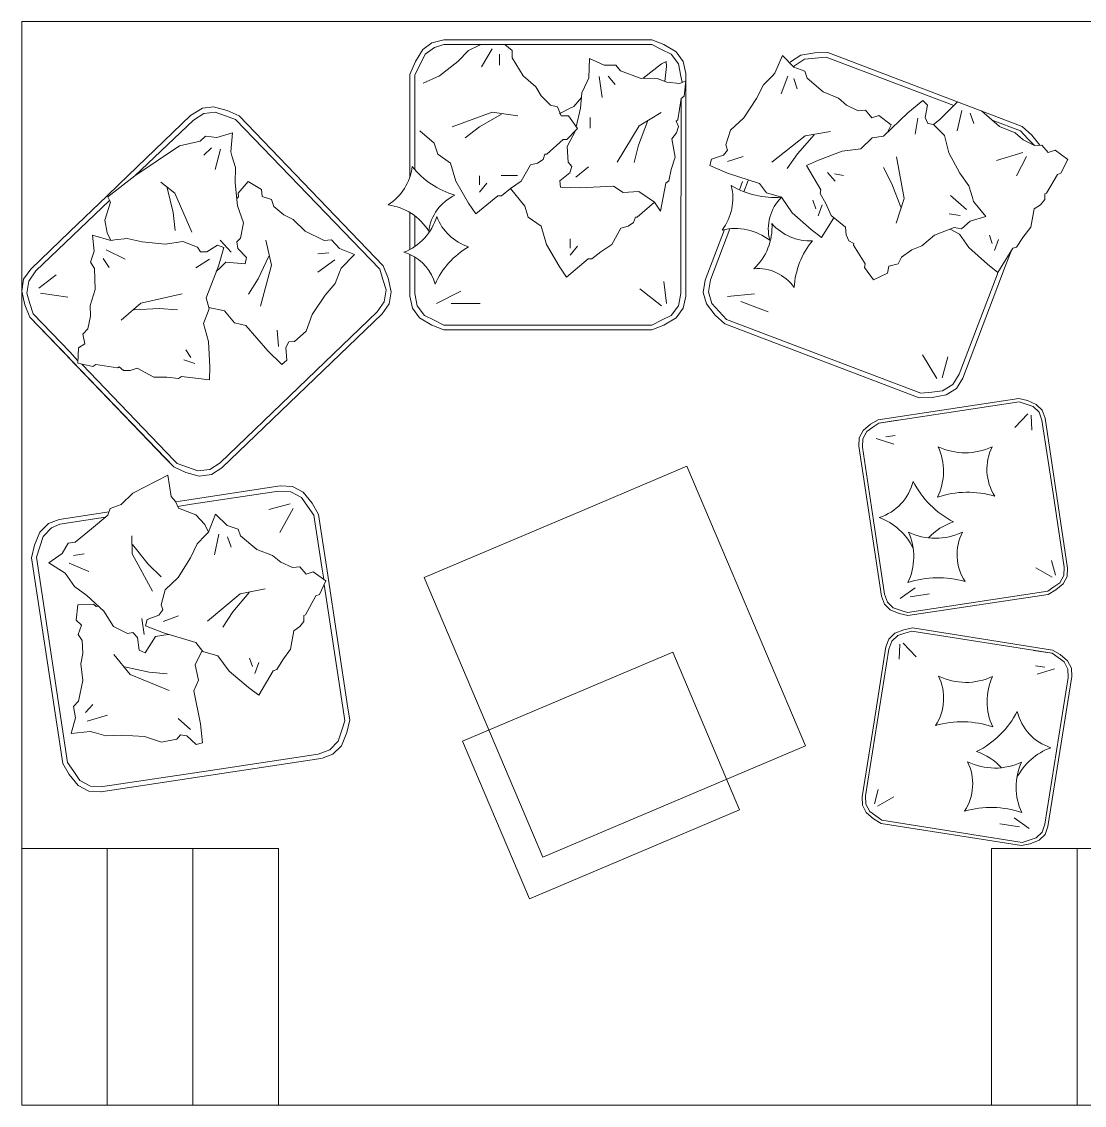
# Model space of a CAD drawing. Header units: millimetres. Extents: x 23218 to 31754, y 14902 to 21214.
# Drawn here: x 24360.3 to 24732.8, y 15027.3 to 15407.3 of the extents above; entities that cross this region are included whole.
import ezdxf

# ---------------------------------------------------------------- set-up
doc = ezdxf.new("R2010")
doc.units = ezdxf.units.MM
for name, color, linetype, lineweight in [('A-FURN', 9, 'Continuous', 13), ('vetro', 140, 'Continuous', 15), ('Wall', 7, 'Continuous', 20)]:
    doc.layers.add(name, color=color, linetype=linetype, lineweight=lineweight)

msp = doc.modelspace()

# ---------------------------------------------------------------- linework, layer by layer
at = {"layer": 'A-FURN'}
for p, q in [((24500.95, 15397.56), (24504.02, 15399.86)), ((24501.79, 15395.86), (24504.98, 15398.25)), ((24504.02, 15399.86), (24508.27, 15400.94)), ((24504.98, 15398.25), (24508.27, 15399.25)), ((24508.27, 15400.94), (24581.2, 15400.94)), ((24508.27, 15399.25), (24581.2, 15399.25)), ((24516.98, 15397.15), (24520.8, 15399.06)), ((24520.8, 15399.06), (24521.18, 15399.25)), ((24525.26, 15397.79), (24521.44, 15391.42)), ((24529.64, 15399.25), (24532.26, 15397.15)), ((24581.2, 15400.94), (24585.44, 15399.25)), ((24581.2, 15399.25), (24584.59, 15397.55)), ((24585.44, 15399.25), (24589.68, 15396.7)), ((24498.4, 15393.32), (24500.95, 15397.56)), ((24500.1, 15392.47), (24501.79, 15395.86)), ((24513.17, 15393.33), (24516.98, 15397.15)), ((24527.81, 15395.88), (24527.81, 15392.06)), ((24532.26, 15397.15), (24532.26, 15394.6)), ((24532.26, 15394.6), (24536.08, 15388.24)), ((24559.06, 15387.57), (24559.31, 15394.33)), ((24559.31, 15394.33), (24564.5, 15391.98)), ((24584.59, 15397.55), (24587.98, 15395.85)), ((24587.98, 15395.85), (24590.53, 15392.46)), ((24589.68, 15396.7), (24592.22, 15393.31)), ((24624.33, 15389.18), (24626.97, 15395.41)), ((24626.97, 15395.41), (24630.98, 15391.37)), ((24629.86, 15393.22), (24633.45, 15395.49)), ((24631.15, 15391.83), (24634.73, 15394.09)), ((24633.45, 15395.49), (24638.31, 15396.36)), ((24634.73, 15394.09), (24638.5, 15394.47)), ((24638.31, 15396.36), (24642.88, 15396.44)), ((24638.5, 15394.47), (24642.28, 15394.86)), ((24642.28, 15394.86), (24687.05, 15377.86)), ((24642.88, 15396.44), (24711.06, 15370.56)), ((24496.4, 15388.73), (24498.4, 15393.32)), ((24498.1, 15388.64), (24500.1, 15392.47)), ((24506.8, 15388.24), (24513.17, 15393.33)), ((24564.5, 15391.98), (24568.57, 15392.01)), ((24568.57, 15392.01), (24570.18, 15390.03)), ((24570.18, 15390.03), (24577.15, 15387.49)), ((24584.59, 15392.46), (24578.16, 15387.46)), ((24584.59, 15392.46), (24586.24, 15393.37)), ((24586.29, 15391.61), (24585.7, 15386.35)), ((24586.24, 15393.37), (24586.29, 15391.61)), ((24590.53, 15392.46), (24591.37, 15388.22)), ((24592.22, 15393.31), (24593.07, 15389.07)), ((24629.86, 15393.22), (24629.59, 15392.78)), ((24630.91, 15391.44), (24631.15, 15391.83)), ((24630.98, 15391.37), (24634.8, 15389.95)), ((24496.4, 15352.88), (24496.4, 15388.73)), ((24498.1, 15362.82), (24498.1, 15388.64)), ((24501.07, 15385.69), (24506.8, 15388.24)), ((24536.08, 15388.24), (24540.54, 15384.42)), ((24556.71, 15382.39), (24558.47, 15386.27)), ((24558.47, 15386.27), (24559.06, 15387.57)), ((24562.73, 15388.09), (24563.78, 15380.74)), ((24565.91, 15388.21), (24568.32, 15385.25)), ((24577.15, 15387.49), (24583.02, 15387.33)), ((24583.02, 15387.33), (24586.5, 15386.06)), ((24590.98, 15385.59), (24593.07, 15386.57)), ((24591.37, 15388.22), (24591.82, 15385.99)), ((24593.07, 15386.57), (24592.51, 15381.2)), ((24593.07, 15311.06), (24593.07, 15389.07)), ((24620.29, 15385.17), (24623.32, 15388.18)), ((24623.32, 15388.18), (24624.33, 15389.18)), ((24626.52, 15382.03), (24628.85, 15388.16)), ((24630.97, 15387.35), (24632.16, 15383.72)), ((24634.8, 15389.95), (24635.6, 15387.53)), ((24635.6, 15387.53), (24641.22, 15382.68)), ((24540.54, 15384.42), (24542.45, 15381.24)), ((24586.5, 15386.06), (24590.98, 15385.59)), ((24617.86, 15380.34), (24620.29, 15385.17)), ((24641.22, 15382.68), (24646.65, 15380.45)), ((24542.45, 15381.24), (24545.63, 15378.05)), ((24553.81, 15377.55), (24556.53, 15380.66)), ((24556.15, 15377.01), (24556.71, 15382.39)), ((24591.52, 15380.39), (24590.28, 15372.83)), ((24591.37, 15311.91), (24591.52, 15380.39)), ((24592.51, 15381.2), (24591.52, 15380.39)), ((24613.41, 15373.52), (24617.86, 15380.34)), ((24646.65, 15380.45), (24649.46, 15378.03)), ((24685.18, 15376), (24688.37, 15379.17)), ((24423.74, 15376.92), (24419.49, 15374.34)), ((24424.17, 15375.09), (24420.53, 15372.77)), ((24427.56, 15377.39), (24423.74, 15376.92)), ((24428.12, 15375.58), (24424.17, 15375.09)), ((24432.33, 15376.09), (24427.56, 15377.39)), ((24431.69, 15374.31), (24428.12, 15375.58)), ((24436.49, 15374.21), (24432.33, 15376.09)), ((24545.63, 15378.05), (24548.17, 15377.42)), ((24548.17, 15377.42), (24549.45, 15374.23)), ((24548.72, 15375.01), (24552.54, 15376.92)), ((24552.54, 15376.92), (24553.81, 15377.55)), ((24554.71, 15370.43), (24556.15, 15377.01)), ((24649.46, 15378.03), (24653.48, 15376)), ((24653.48, 15376), (24656.09, 15376.2)), ((24656.09, 15376.2), (24658.3, 15373.57)), ((24682.15, 15372.99), (24685.18, 15376)), ((24689.81, 15376.19), (24688.18, 15368.95)), ((24692.83, 15375.17), (24694.02, 15371.54)), ((24696.7, 15376.01), (24703.08, 15370.51)), ((24394.51, 15350.34), (24419.49, 15374.34)), ((24420.53, 15372.77), (24400, 15353.18)), ((24435.27, 15373.04), (24431.69, 15374.31)), ((24485.79, 15320.45), (24435.27, 15373.04)), ((24487.02, 15321.63), (24436.49, 15374.21)), ((24549.45, 15374.23), (24551.99, 15374.23)), ((24551.99, 15374.23), (24555.18, 15369.78)), ((24559.54, 15373.73), (24559.54, 15369.91)), ((24590.28, 15372.83), (24589.78, 15372.43)), ((24589.78, 15372.43), (24590.49, 15370.55)), ((24608.77, 15369.3), (24613.41, 15373.52)), ((24658.3, 15373.57), (24660.72, 15374.37)), ((24660.72, 15374.37), (24665.13, 15371.13)), ((24665.13, 15371.13), (24663.81, 15368.52)), ((24674.45, 15373.46), (24673.48, 15367.81)), ((24682.15, 15372.99), (24679.88, 15371.23)), ((24700.46, 15372.77), (24710.45, 15368.97)), ((24434.18, 15368.35), (24428.74, 15366.65)), ((24433.59, 15361.61), (24434.18, 15368.35)), ((24504.89, 15364.69), (24499.85, 15368.99)), ((24555.18, 15369.78), (24551.36, 15365.96)), ((24551.56, 15363.46), (24554.41, 15369.05)), ((24589.81, 15368.35), (24588.23, 15366.26)), ((24590.49, 15370.55), (24589.81, 15368.35)), ((24607.14, 15364.08), (24608.77, 15369.3)), ((24703.08, 15370.51), (24708.51, 15368.28)), ((24708.51, 15368.28), (24711.32, 15365.85)), ((24710.45, 15368.97), (24713.02, 15366.19)), ((24711.06, 15370.56), (24714.42, 15367.47)), ((24714.42, 15367.47), (24717.18, 15363.96)), ((24415.63, 15363.77), (24400, 15353.18)), ((24422.87, 15365.42), (24415.63, 15363.77)), ((24424.7, 15367.19), (24422.87, 15365.42)), ((24428.74, 15366.65), (24424.7, 15367.19)), ((24506.16, 15360.87), (24504.89, 15364.69)), ((24550.08, 15365.96), (24544.35, 15360.87)), ((24551.36, 15365.96), (24550.08, 15365.96)), ((24551.9, 15358), (24551.56, 15363.46)), ((24588.23, 15366.26), (24589.37, 15359.8)), ((24607.74, 15362.26), (24607.14, 15364.08)), ((24711.32, 15365.85), (24715.34, 15363.83)), ((24713.02, 15366.19), (24715.34, 15363.83)), ((24715.34, 15363.83), (24717.95, 15364.02)), ((24717.95, 15364.02), (24720.16, 15361.4)), ((24426.87, 15363.09), (24424.12, 15360.44)), ((24430.01, 15362.58), (24428.07, 15355.41)), ((24434.02, 15360.25), (24433.59, 15361.61)), ((24435.29, 15356.17), (24434.02, 15360.25)), ((24498.1, 15362.82), (24498.1, 15355.42)), ((24510.62, 15357.69), (24506.16, 15360.87)), ((24543.72, 15360.87), (24543.08, 15358.96)), ((24544.35, 15360.87), (24543.72, 15360.87)), ((24589.37, 15359.8), (24588.01, 15355.42)), ((24602.09, 15359.06), (24606.32, 15360.45)), ((24606.32, 15360.45), (24607.74, 15362.26)), ((24607.73, 15358.24), (24613.17, 15360.03)), ((24711.22, 15361.43), (24701.98, 15358.59)), ((24712.5, 15360.03), (24709, 15353.2)), ((24720.16, 15361.4), (24722.58, 15362.19)), ((24722.58, 15362.19), (24726.99, 15358.96)), ((24435.18, 15350.77), (24435.29, 15356.17)), ((24512.53, 15351.32), (24510.62, 15357.69)), ((24538.63, 15357.05), (24535.44, 15351.32)), ((24541.17, 15357.69), (24538.63, 15357.05)), ((24543.08, 15358.96), (24541.17, 15357.69)), ((24553.1, 15356.52), (24551.9, 15358)), ((24552.42, 15354.32), (24553.1, 15356.52)), ((24554.52, 15352.75), (24558.97, 15356.36)), ((24601.48, 15356.85), (24602.09, 15359.06)), ((24607.71, 15354.21), (24601.48, 15356.85)), ((24726.99, 15358.96), (24724.56, 15354.13)), ((24400, 15353.18), (24390.52, 15345.92)), ((24520.8, 15350.05), (24520.8, 15353.23)), ((24528.35, 15353.36), (24534.08, 15353.36)), ((24548.96, 15351.52), (24552.42, 15354.32)), ((24588.01, 15355.42), (24587.14, 15351.44)), ((24618.97, 15350.55), (24607.71, 15354.21)), ((24642.75, 15354.36), (24645.46, 15351.31)), ((24645.26, 15353.93), (24648.4, 15353.39)), ((24723.35, 15353.74), (24719.51, 15347.11)), ((24724.56, 15354.13), (24723.35, 15353.74)), ((24390.14, 15346.14), (24394.51, 15350.34)), ((24435.92, 15342.65), (24435.18, 15350.77)), ((24439.68, 15351.27), (24436.19, 15347.15)), ((24444.38, 15348.48), (24439.68, 15351.27)), ((24444.6, 15345.94), (24444.38, 15348.48)), ((24516.98, 15343.68), (24512.53, 15351.32)), ((24520.8, 15347.5), (24523.35, 15350.68)), ((24531.62, 15348.77), (24528.44, 15346.23)), ((24535.44, 15351.32), (24531.62, 15348.77)), ((24536.62, 15342.54), (24531.62, 15348.77)), ((24549.17, 15349.23), (24548.96, 15351.52)), ((24555.93, 15348.98), (24549.17, 15349.23)), ((24567.76, 15349.55), (24555.93, 15348.98)), ((24571.15, 15347.39), (24567.76, 15349.55)), ((24586.15, 15350.64), (24584.23, 15340.88)), ((24586.15, 15350.64), (24587.14, 15351.44)), ((24611.91, 15348.31), (24613.02, 15351.23)), ((24614.98, 15351.63), (24613.47, 15347.65)), ((24621.38, 15347.32), (24618.97, 15350.55)), ((24365.24, 15319.86), (24391.04, 15344.58)), ((24377.15, 15333.66), (24390.14, 15346.14)), ((24390.52, 15345.92), (24391.38, 15343.99)), ((24436.3, 15345.88), (24435.68, 15345.28)), ((24436.19, 15347.15), (24436.3, 15345.88)), ((24447.87, 15344.94), (24444.6, 15345.94)), ((24448.72, 15342.45), (24447.87, 15344.94)), ((24527.17, 15346.23), (24519.53, 15339.86)), ((24528.44, 15346.23), (24527.17, 15346.23)), ((24576.62, 15347.72), (24571.15, 15347.39)), ((24582.11, 15343.98), (24576.62, 15347.72)), ((24626.61, 15345.7), (24621.38, 15347.32)), ((24630.41, 15340.25), (24626.61, 15345.7)), ((24638.67, 15341.63), (24637.67, 15344.65)), ((24691.55, 15341.45), (24685.93, 15346.3)), ((24718.9, 15344.89), (24717.48, 15343.09)), ((24719.51, 15347.11), (24718.9, 15346.91)), ((24718.9, 15346.91), (24718.9, 15344.89)), ((24391.38, 15343.99), (24389.45, 15337.73)), ((24438.05, 15336.76), (24435.92, 15342.65)), ((24452.16, 15339.55), (24448.72, 15342.45)), ((24519.53, 15339.86), (24516.98, 15343.68)), ((24537.9, 15338.72), (24536.62, 15342.54)), ((24582.11, 15343.98), (24576.09, 15338.72)), ((24582.11, 15343.98), (24584.23, 15340.88)), ((24639.47, 15339.21), (24640.89, 15343.03)), ((24715.26, 15341.69), (24714.04, 15335.25)), ((24717.48, 15343.09), (24715.26, 15341.69)), ((24389.45, 15337.73), (24390.26, 15333.21)), ((24455.49, 15337.91), (24452.16, 15339.55)), ((24459.67, 15333.8), (24455.49, 15337.91)), ((24496.4, 15327.42), (24496.4, 15340.34)), ((24498.1, 15339.19), (24498.1, 15328.46)), ((24542.35, 15335.54), (24537.9, 15338.72)), ((24574.81, 15336.82), (24572.9, 15335.54)), ((24575.45, 15338.72), (24574.81, 15336.82)), ((24576.09, 15338.72), (24575.45, 15338.72)), ((24637.04, 15334.39), (24630.41, 15340.25)), ((24644.99, 15338.52), (24640.65, 15331.56)), ((24689.24, 15339.27), (24685.48, 15339.91)), ((24363.45, 15320.5), (24377.15, 15333.66)), ((24363.45, 15320.5), (24377.15, 15333.66)), ((24390.26, 15333.21), (24391.6, 15330.58)), ((24437.04, 15331.38), (24438.05, 15336.76)), ((24466.34, 15330.52), (24459.67, 15333.8)), ((24544.26, 15329.18), (24542.35, 15335.54)), ((24570.36, 15334.91), (24567.18, 15329.18)), ((24572.9, 15335.54), (24570.36, 15334.91)), ((24599.88, 15316.62), (24606.62, 15334.38)), ((24599.88, 15316.62), (24606.62, 15334.38)), ((24608.54, 15334.66), (24601.77, 15316.81)), ((24640.65, 15331.56), (24637.04, 15334.39)), ((24689.01, 15332.74), (24685.79, 15334.53)), ((24714.04, 15335.25), (24711.21, 15331.63)), ((24433.79, 15326.49), (24429.82, 15330.62)), ((24435.67, 15330.05), (24437.04, 15331.38)), ((24436.07, 15327.79), (24435.67, 15330.05)), ((24468.87, 15330.74), (24466.34, 15330.52)), ((24471.68, 15327.78), (24468.87, 15330.74)), ((24552.54, 15327.9), (24552.54, 15331.09)), ((24692.27, 15328.07), (24689.01, 15332.74)), ((24700.53, 15329.45), (24699.53, 15332.48)), ((24701.33, 15327.04), (24702.75, 15330.86)), ((24711.21, 15331.63), (24708.98, 15328.22)), ((24389.96, 15327.25), (24396.62, 15323.97)), ((24439.16, 15324.58), (24436.07, 15327.79)), ((24467.98, 15326.19), (24464.17, 15325.87)), ((24476.96, 15325.67), (24471.68, 15327.78)), ((24472.27, 15320.8), (24476.96, 15325.67)), ((24496.4, 15311.06), (24496.4, 15325.65)), ((24496.4, 15312.75), (24496.4, 15325.65)), ((24548.72, 15321.54), (24544.26, 15329.18)), ((24552.54, 15325.36), (24555.08, 15328.54)), ((24563.36, 15326.63), (24560.17, 15324.09)), ((24567.18, 15329.18), (24563.36, 15326.63)), ((24698.9, 15322.21), (24692.27, 15328.07)), ((24707.77, 15327.82), (24702.51, 15319.38)), ((24705.1, 15321.42), (24707.15, 15326.82)), ((24708.98, 15328.22), (24707.77, 15327.82)), ((24388.85, 15324.27), (24390.92, 15321.06)), ((24426.1, 15324.05), (24421.29, 15320.95)), ((24431.92, 15322.92), (24429.83, 15320.92)), ((24431.92, 15322.92), (24438.66, 15322.34)), ((24438.66, 15322.34), (24439.16, 15324.58)), ((24470.09, 15323.81), (24464.07, 15319.47)), ((24488.73, 15317.39), (24487.02, 15321.63)), ((24498.1, 15324.76), (24498.1, 15311.91)), ((24558.9, 15324.09), (24551.26, 15317.72)), ((24560.17, 15324.09), (24558.9, 15324.09)), ((24702.51, 15319.38), (24698.9, 15322.21)), ((24360.98, 15316.95), (24363.45, 15320.5)), ((24362.77, 15316.31), (24365.24, 15319.86)), ((24366.32, 15313.84), (24372.41, 15318.52)), ((24429.83, 15320.92), (24428.53, 15319.67)), ((24470.16, 15315.52), (24471.74, 15319.48)), ((24471.74, 15319.48), (24472.27, 15320.8)), ((24486.92, 15316.83), (24485.79, 15320.45)), ((24551.26, 15317.72), (24548.72, 15321.54)), ((24688.97, 15283.71), (24702.2, 15318.57)), ((24705.1, 15321.42), (24690.25, 15282.32)), ((24702.2, 15318.57), (24702.51, 15319.38)), ((24360.3, 15312.76), (24360.98, 15316.95)), ((24362.09, 15312.13), (24362.77, 15316.31)), ((24466.67, 15311.39), (24470.16, 15315.52)), ((24488.05, 15313.21), (24486.92, 15316.83)), ((24489.83, 15312.57), (24488.73, 15317.39)), ((24586.29, 15308.51), (24585.44, 15316.15)), ((24599.17, 15312.36), (24599.88, 15316.62)), ((24601.77, 15316.81), (24601.05, 15312.55)), ((24361.4, 15307.94), (24360.3, 15312.76)), ((24363.21, 15308.51), (24362.09, 15312.13)), ((24366.88, 15312.03), (24376.45, 15310.64)), ((24462.13, 15304.62), (24466.67, 15311.39)), ((24487.36, 15309.02), (24488.05, 15313.21)), ((24489.15, 15308.39), (24489.83, 15312.57)), ((24497.25, 15306.82), (24496.4, 15311.06)), ((24498.1, 15311.91), (24498.95, 15307.67)), ((24505.73, 15308.51), (24514.21, 15312.75)), ((24584.59, 15307.67), (24576.96, 15313.6)), ((24590.53, 15307.67), (24591.37, 15311.91)), ((24592.22, 15306.82), (24593.07, 15311.06)), ((24599.17, 15312.36), (24600.34, 15308.29)), ((24601.05, 15312.55), (24602.23, 15308.48)), ((24607.7, 15310.94), (24617.13, 15311.89)), ((24363.12, 15303.71), (24361.4, 15307.94)), ((24364.34, 15304.89), (24363.21, 15308.51)), ((24425.9, 15307.01), (24431.37, 15305.86)), ((24484.89, 15305.48), (24487.36, 15309.02)), ((24489.15, 15308.39), (24486.68, 15304.84)), ((24497.25, 15306.82), (24499.79, 15303.43)), ((24498.95, 15307.67), (24501.49, 15304.27)), ((24510.82, 15308.51), (24520.99, 15308.51)), ((24587.98, 15304.27), (24590.53, 15307.67)), ((24589.68, 15303.43), (24592.22, 15306.82)), ((24600.34, 15308.29), (24603.4, 15304.4)), ((24602.23, 15308.48), (24604.8, 15305.69)), ((24612.45, 15309.13), (24621.97, 15305.52)), ((24413.64, 15251.13), (24363.12, 15303.71)), ((24377.01, 15289.25), (24363.12, 15303.71)), ((24377.14, 15291.56), (24364.34, 15304.89)), ((24486.68, 15304.84), (24430.43, 15250.79)), ((24431.37, 15305.86), (24434.91, 15301.69)), ((24457.38, 15279.04), (24484.89, 15305.48)), ((24460.08, 15298.7), (24462.13, 15304.62)), ((24499.79, 15303.43), (24504.03, 15300.88)), ((24501.49, 15304.27), (24504.88, 15302.58)), ((24584.59, 15302.58), (24587.98, 15304.27)), ((24585.44, 15300.88), (24589.68, 15303.43)), ((24603.4, 15304.4), (24606.76, 15301.31)), ((24604.8, 15305.69), (24607.37, 15302.9)), ((24607.37, 15302.9), (24675.54, 15277.02)), ((24434.91, 15301.69), (24438.82, 15300.74)), ((24438.82, 15300.74), (24446.6, 15291.81)), ((24450.3, 15293.4), (24449.82, 15299.11)), ((24504.03, 15300.88), (24508.27, 15299.19)), ((24504.88, 15302.58), (24508.27, 15300.88)), ((24508.27, 15300.88), (24581.2, 15300.88)), ((24508.27, 15299.19), (24581.2, 15299.19)), ((24581.2, 15300.88), (24584.59, 15302.58)), ((24581.2, 15299.19), (24585.44, 15300.88)), ((24606.76, 15301.31), (24674.94, 15275.43)), ((24454, 15294.99), (24455.9, 15295.15)), ((24455.9, 15295.15), (24460.08, 15298.7)), ((24377.14, 15291.56), (24380.04, 15288.41)), ((24419.57, 15289.55), (24417.85, 15292.22)), ((24446.6, 15291.81), (24451.47, 15287.11)), ((24452.89, 15292.98), (24454, 15294.99)), ((24453.27, 15288.54), (24452.89, 15292.98)), ((24376.72, 15289.56), (24410.41, 15254.49)), ((24420.95, 15287.41), (24417.09, 15288.7)), ((24451.47, 15287.11), (24453.27, 15288.54)), ((24681.12, 15282.15), (24676.09, 15290.41)), ((24683.01, 15282.34), (24684.92, 15289.78)), ((24413.77, 15253.44), (24381.4, 15287.2)), ((24686.67, 15280.05), (24688.97, 15283.71)), ((24683.09, 15277.78), (24686.67, 15280.05)), ((24687.96, 15278.65), (24690.25, 15282.32)), ((24457.38, 15279.04), (24429.86, 15252.6)), ((24675.54, 15277.02), (24679.32, 15277.4)), ((24679.32, 15277.4), (24683.09, 15277.78)), ((24679.51, 15275.51), (24684.37, 15276.38)), ((24684.37, 15276.38), (24687.96, 15278.65)), ((24660.58, 15267.68), (24709.8, 15275.1)), ((24660.58, 15267.68), (24709.8, 15275.1)), ((24660.76, 15266.54), (24709.97, 15273.95)), ((24660.76, 15266.54), (24709.97, 15273.95)), ((24674.94, 15275.43), (24679.51, 15275.51)), ((24709.8, 15275.1), (24712.84, 15274.39)), ((24709.8, 15275.1), (24712.84, 15274.39)), ((24709.97, 15273.95), (24712.44, 15273.16)), ((24709.97, 15273.95), (24712.44, 15273.16)), ((24712.44, 15273.16), (24714.9, 15272.36)), ((24712.44, 15273.16), (24714.9, 15272.36)), ((24712.84, 15274.39), (24715.96, 15273.1)), ((24712.84, 15274.39), (24715.96, 15273.1)), ((24714.9, 15272.36), (24716.96, 15270.33)), ((24714.9, 15272.36), (24716.96, 15270.33)), ((24715.96, 15273.1), (24718.02, 15271.07)), ((24715.96, 15273.1), (24718.02, 15271.07)), ((24712.95, 15269.72), (24708.41, 15264.94)), ((24712.95, 15269.72), (24708.41, 15264.94)), ((24714.18, 15269.32), (24714.39, 15264.08)), ((24714.18, 15269.32), (24714.39, 15264.08)), ((24716.96, 15270.33), (24717.96, 15267.55)), ((24716.96, 15270.33), (24717.96, 15267.55)), ((24718.02, 15271.07), (24719.02, 15268.29)), ((24655.29, 15263.96), (24657.9, 15266.11)), ((24655.29, 15263.96), (24657.9, 15266.11)), ((24656.52, 15263.56), (24658.64, 15265.05)), ((24656.52, 15263.56), (24658.64, 15265.05)), ((24657.9, 15266.11), (24660.58, 15267.68)), ((24657.9, 15266.11), (24660.58, 15267.68)), ((24658.64, 15265.05), (24660.76, 15266.54)), ((24658.64, 15265.05), (24660.76, 15266.54)), ((24660.76, 15266.54), (24667.27, 15267.52)), ((24660.76, 15266.54), (24667.27, 15267.52)), ((24717.96, 15267.55), (24721.84, 15241.8)), ((24717.96, 15267.55), (24721.84, 15241.8)), ((24719.02, 15268.29), (24726.96, 15215.64)), ((24653.92, 15261.41), (24653.78, 15258.46)), ((24653.92, 15261.41), (24653.78, 15258.46)), ((24653.92, 15261.41), (24655.29, 15263.96)), ((24653.92, 15261.41), (24655.29, 15263.96)), ((24655.01, 15258.06), (24655.15, 15261.01)), ((24655.01, 15258.06), (24655.15, 15261.01)), ((24655.15, 15261.01), (24656.52, 15263.56)), ((24655.15, 15261.01), (24656.52, 15263.56)), ((24659.82, 15261.13), (24665.97, 15259.13)), ((24659.82, 15261.13), (24665.97, 15259.13)), ((24663.25, 15261.65), (24666.5, 15262.14)), ((24663.25, 15261.65), (24666.5, 15262.14)), ((24653.78, 15258.46), (24657.75, 15232.14)), ((24658.89, 15232.31), (24655.01, 15258.06)), ((24658.89, 15232.31), (24655.01, 15258.06)), ((24410.41, 15254.49), (24413.35, 15251.43)), ((24414.86, 15252.3), (24413.77, 15253.44)), ((24417.8, 15249.24), (24413.64, 15251.13)), ((24418.44, 15251.03), (24414.86, 15252.3)), ((24422.01, 15249.76), (24418.44, 15251.03)), ((24426.22, 15250.28), (24422.01, 15249.76)), ((24429.86, 15252.6), (24426.22, 15250.28)), ((24426.78, 15248.46), (24430.43, 15250.79)), ((24593.51, 15251.41), (24556.68, 15235.79)), ((24593.51, 15251.41), (24607.74, 15217.83)), ((24399.29, 15241.9), (24411.57, 15248.27)), ((24411.57, 15248.27), (24412.68, 15240.78)), ((24422.57, 15247.95), (24417.8, 15249.24)), ((24426.78, 15248.46), (24422.57, 15247.95)), ((24399.29, 15241.9), (24395.2, 15237.94)), ((24417.37, 15239.41), (24450.88, 15244.48)), ((24450.29, 15242.68), (24419.85, 15238.07)), ((24454.61, 15242.47), (24450.29, 15242.68)), ((24455.2, 15244.28), (24450.88, 15244.48)), ((24458.35, 15240.47), (24454.61, 15242.47)), ((24458.93, 15242.27), (24455.2, 15244.28)), ((24462.08, 15238.46), (24458.93, 15242.27)), ((24412.68, 15240.78), (24414.22, 15239.08)), ((24414.22, 15239.08), (24415.23, 15236.66)), ((24417.37, 15239.41), (24414.28, 15238.95)), ((24419.85, 15238.07), (24414.95, 15237.33)), ((24454.41, 15238.16), (24446.99, 15236.18)), ((24460.53, 15237.37), (24458.35, 15240.47)), ((24464.39, 15234.52), (24462.08, 15238.46)), ((24725.72, 15216.04), (24721.84, 15241.8)), ((24725.72, 15216.04), (24721.84, 15241.8)), ((24390.93, 15235.41), (24373.45, 15232.76)), ((24390.5, 15234.2), (24384.78, 15229.48)), ((24391.35, 15236.61), (24390.5, 15234.2)), ((24395.2, 15237.94), (24391.35, 15236.61)), ((24415.23, 15236.66), (24421.37, 15234.37)), ((24421.37, 15234.37), (24424.46, 15230.97)), ((24455.5, 15236.61), (24450.77, 15228.17)), ((24462.72, 15234.27), (24460.53, 15237.37)), ((24465.48, 15216), (24462.72, 15234.27)), ((24467.39, 15214.69), (24464.39, 15234.52)), ((24501.44, 15212.38), (24556.68, 15235.79)), ((24369.68, 15231.34), (24366.71, 15228.32)), ((24369.68, 15231.34), (24373.45, 15232.76)), ((24373.7, 15231.09), (24370.77, 15229.79)), ((24389.65, 15233.51), (24373.7, 15231.09)), ((24389.65, 15233.51), (24389.65, 15233.51)), ((24424.46, 15230.97), (24425.73, 15228.31)), ((24661.71, 15205.81), (24657.75, 15232.14)), ((24658.89, 15232.31), (24662.77, 15206.56)), ((24658.89, 15232.31), (24662.77, 15206.56)), ((24366.71, 15228.32), (24364.83, 15223.75)), ((24367.8, 15226.77), (24366.63, 15223.16)), ((24370.77, 15229.79), (24367.8, 15226.77)), ((24379.05, 15224.75), (24384.78, 15229.48)), ((24429.37, 15227.58), (24427.91, 15220.3)), ((24432.41, 15226.64), (24433.69, 15223.04)), ((24364.83, 15223.75), (24363.78, 15219.3)), ((24366.63, 15223.16), (24365.46, 15219.56)), ((24374.49, 15220.84), (24376.54, 15224.37)), ((24376.54, 15224.37), (24379.05, 15224.75)), ((24374.69, 15147.2), (24363.78, 15219.3)), ((24376.36, 15147.45), (24365.46, 15219.56)), ((24369.84, 15217.56), (24374.49, 15220.84)), ((24378.46, 15220.15), (24382.24, 15220.72)), ((24375.54, 15213.92), (24369.84, 15217.56)), ((24376.95, 15217.35), (24383.82, 15214.53)), ((24465.48, 15216), (24466.22, 15211.78)), ((24607.74, 15217.83), (24635.06, 15153.38)), ((24721.58, 15212.49), (24715.82, 15215.72)), ((24721.58, 15212.49), (24715.82, 15215.72)), ((24722.64, 15213.24), (24721.29, 15218.3)), ((24722.64, 15213.24), (24721.29, 15218.3)), ((24725.58, 15213.1), (24725.72, 15216.04)), ((24725.58, 15213.1), (24725.72, 15216.04)), ((24726.81, 15212.7), (24726.96, 15215.64)), ((24376.36, 15212.75), (24375.54, 15213.92)), ((24378.82, 15209.26), (24376.36, 15212.75)), ((24467.39, 15214.69), (24474.66, 15166.61)), ((24543, 15114.35), (24501.44, 15212.38)), ((24724.21, 15210.55), (24725.58, 15213.1)), ((24724.21, 15210.55), (24725.58, 15213.1)), ((24725.44, 15210.15), (24726.81, 15212.7)), ((24725.44, 15210.15), (24726.81, 15212.7)), ((24383.17, 15206.06), (24378.82, 15209.26)), ((24473.38, 15163.73), (24466.34, 15209.96)), ((24668.27, 15205.04), (24673.56, 15208.77)), ((24668.27, 15205.04), (24673.56, 15208.77)), ((24719.98, 15207.57), (24722.09, 15209.06)), ((24719.98, 15207.57), (24722.09, 15209.06)), ((24720.15, 15206.42), (24722.84, 15208)), ((24720.15, 15206.42), (24722.84, 15208)), ((24722.09, 15209.06), (24724.21, 15210.55)), ((24722.09, 15209.06), (24724.21, 15210.55)), ((24722.84, 15208), (24725.44, 15210.15)), ((24722.84, 15208), (24725.44, 15210.15)), ((24389.15, 15200.53), (24383.17, 15206.06)), ((24662.72, 15203.04), (24661.71, 15205.81)), ((24662.72, 15203.04), (24661.71, 15205.81)), ((24662.77, 15206.56), (24663.77, 15203.78)), ((24662.77, 15206.56), (24663.77, 15203.78)), ((24670.76, 15200.15), (24719.98, 15207.57)), ((24670.76, 15200.15), (24719.98, 15207.57)), ((24670.93, 15199.01), (24720.15, 15206.42)), ((24670.93, 15199.01), (24720.15, 15206.42)), ((24670.93, 15199.01), (24720.15, 15206.42)), ((24670.93, 15199.01), (24720.15, 15206.42)), ((24671.7, 15205.56), (24678.57, 15206.6)), ((24671.7, 15205.56), (24678.57, 15206.6)), ((24379.38, 15197.36), (24380.03, 15202.8)), ((24380.03, 15202.8), (24385.42, 15203.05)), ((24385.42, 15203.05), (24386.36, 15202.19)), ((24386.36, 15202.19), (24387.21, 15202.32)), ((24392.53, 15195.24), (24389.15, 15200.53)), ((24662.72, 15203.04), (24664.78, 15201.01)), ((24662.72, 15203.04), (24664.78, 15201.01)), ((24663.77, 15203.78), (24665.84, 15201.75)), ((24663.77, 15203.78), (24665.84, 15201.75)), ((24664.78, 15201.01), (24667.9, 15199.72)), ((24664.78, 15201.01), (24667.9, 15199.72)), ((24665.84, 15201.75), (24668.3, 15200.95)), ((24665.84, 15201.75), (24668.3, 15200.95)), ((24668.3, 15200.95), (24670.76, 15200.15)), ((24668.3, 15200.95), (24670.76, 15200.15)), ((24381.26, 15195.65), (24379.38, 15197.36)), ((24403.26, 15192.36), (24402.41, 15198.02)), ((24409.88, 15196.97), (24415.28, 15198.9)), ((24667.9, 15199.72), (24670.93, 15199.01)), ((24667.9, 15199.72), (24670.93, 15199.01)), ((24380.06, 15192.44), (24381.26, 15195.65)), ((24381.51, 15190.25), (24380.06, 15192.44)), ((24397.41, 15192.76), (24392.53, 15195.24)), ((24399.3, 15193.05), (24397.41, 15192.76)), ((24400.84, 15191.35), (24399.3, 15193.05)), ((24666.36, 15192.8), (24664.28, 15190.79)), ((24666.36, 15192.8), (24664.28, 15190.79)), ((24669.49, 15194.06), (24666.36, 15192.8)), ((24669.49, 15194.06), (24666.36, 15192.8)), ((24669.88, 15192.83), (24667.41, 15192.05)), ((24669.88, 15192.83), (24667.41, 15192.05)), ((24672.53, 15194.75), (24669.49, 15194.06)), ((24672.53, 15194.75), (24669.49, 15194.06)), ((24672.35, 15193.61), (24669.88, 15192.83)), ((24672.35, 15193.61), (24669.88, 15192.83)), ((24721.5, 15185.79), (24672.35, 15193.61)), ((24721.5, 15185.79), (24672.35, 15193.61)), ((24721.69, 15186.94), (24672.53, 15194.75)), ((24721.69, 15186.94), (24672.53, 15194.75)), ((24381.72, 15185.76), (24381.51, 15190.25)), ((24401.51, 15186.95), (24400.84, 15191.35)), ((24407.23, 15191.67), (24403.59, 15185.97)), ((24407.23, 15191.67), (24410.09, 15192.11)), ((24410.09, 15192.11), (24411.88, 15192.38)), ((24664.28, 15190.79), (24663.26, 15188.02)), ((24664.28, 15190.79), (24663.26, 15188.02)), ((24665.33, 15190.04), (24664.31, 15187.27)), ((24665.33, 15190.04), (24664.31, 15187.27)), ((24667.41, 15192.05), (24665.33, 15190.04)), ((24667.41, 15192.05), (24665.33, 15190.04)), ((24668.1, 15189.01), (24667.86, 15183.78)), ((24668.1, 15189.01), (24667.86, 15183.78)), ((24669.34, 15189.4), (24673.84, 15184.58)), ((24669.34, 15189.4), (24673.84, 15184.58)), ((24380.98, 15182.12), (24381.72, 15185.76)), ((24403.59, 15185.97), (24401.51, 15186.95)), ((24423.52, 15186.75), (24421.1, 15181.71)), ((24588.54, 15186.17), (24514.88, 15154.94)), ((24611.96, 15130.93), (24588.54, 15186.17)), ((24663.26, 15188.02), (24659.08, 15161.73)), ((24663.26, 15188.02), (24659.08, 15161.73)), ((24664.31, 15187.27), (24660.22, 15161.55)), ((24664.31, 15187.27), (24660.22, 15161.55)), ((24721.5, 15185.79), (24715, 15186.83)), ((24721.5, 15185.79), (24715, 15186.83)), ((24723.61, 15184.29), (24721.5, 15185.79)), ((24723.61, 15184.29), (24721.5, 15185.79)), ((24724.36, 15185.34), (24721.69, 15186.94)), ((24724.36, 15185.34), (24721.69, 15186.94)), ((24726.95, 15183.17), (24724.36, 15185.34)), ((24726.95, 15183.17), (24724.36, 15185.34)), ((24381.7, 15176.29), (24380.98, 15182.12)), ((24421.1, 15181.71), (24422.25, 15176.36)), ((24441.22, 15181.12), (24440.15, 15184.12)), ((24442.07, 15178.73), (24443.4, 15182.58)), ((24718.97, 15180.92), (24715.72, 15181.44)), ((24718.97, 15180.92), (24715.72, 15181.44)), ((24725.71, 15182.78), (24723.61, 15184.29)), ((24725.71, 15182.78), (24723.61, 15184.29)), ((24727.07, 15180.22), (24725.71, 15182.78)), ((24727.07, 15180.22), (24725.71, 15182.78)), ((24728.3, 15180.61), (24726.95, 15183.17)), ((24728.3, 15180.61), (24726.95, 15183.17)), ((24722.4, 15180.38), (24716.23, 15178.43)), ((24722.4, 15180.38), (24716.23, 15178.43)), ((24723.09, 15151.55), (24727.18, 15177.27)), ((24723.09, 15151.55), (24727.18, 15177.27)), ((24728.42, 15177.66), (24724.24, 15151.37)), ((24728.42, 15177.66), (24724.24, 15151.37)), ((24728.42, 15177.66), (24724.24, 15151.37)), ((24727.18, 15177.27), (24727.07, 15180.22)), ((24727.18, 15177.27), (24727.07, 15180.22)), ((24728.3, 15180.61), (24728.42, 15177.66)), ((24728.3, 15180.61), (24728.42, 15177.66)), ((24380.23, 15169.02), (24381.7, 15176.29)), ((24422.25, 15176.36), (24420.62, 15172.68)), ((24420.62, 15172.68), (24422.95, 15161.07)), ((24378.52, 15167.14), (24380.23, 15169.02)), ((24379.15, 15163.11), (24378.52, 15167.14)), ((24382.67, 15165.08), (24385.24, 15167.9)), ((24474.66, 15166.61), (24475.3, 15162.42)), ((24377.6, 15157.63), (24379.15, 15163.11)), ((24383.26, 15161.95), (24390.37, 15164.08)), ((24419.44, 15159.11), (24415.21, 15162.97)), ((24472.45, 15158.55), (24473.62, 15162.16)), ((24473.62, 15162.16), (24473.38, 15163.73)), ((24474.26, 15157.97), (24475.3, 15162.42)), ((24384.33, 15158.39), (24377.6, 15157.63)), ((24385.7, 15158.01), (24384.33, 15158.39)), ((24422.95, 15161.07), (24423.71, 15154.35)), ((24471.28, 15154.95), (24472.45, 15158.55)), ((24654.89, 15135.44), (24659.08, 15161.73)), ((24656.13, 15135.83), (24660.22, 15161.55)), ((24656.13, 15135.83), (24660.22, 15161.55)), ((24389.81, 15156.84), (24385.7, 15158.01)), ((24395.2, 15157.09), (24389.81, 15156.84)), ((24403.34, 15156.57), (24395.2, 15157.09)), ((24409.28, 15154.59), (24403.34, 15156.57)), ((24414.64, 15155.73), (24409.28, 15154.59)), ((24415.92, 15157.15), (24414.64, 15155.73)), ((24418.19, 15156.8), (24415.92, 15157.15)), ((24421.49, 15153.8), (24418.19, 15156.8)), ((24468.31, 15151.92), (24471.28, 15154.95)), ((24472.37, 15153.4), (24474.26, 15157.97)), ((24514.88, 15154.94), (24538.3, 15099.7)), ((24423.71, 15154.35), (24421.49, 15153.8)), ((24464.24, 15150.45), (24468.31, 15151.92)), ((24469.4, 15150.37), (24472.37, 15153.4)), ((24635.06, 15153.38), (24543, 15114.35)), ((24723.09, 15151.55), (24719, 15125.83)), ((24723.09, 15151.55), (24719, 15125.83)), ((24720.05, 15125.08), (24724.24, 15151.37)), ((24720.05, 15125.08), (24724.24, 15151.37)), ((24720.05, 15125.08), (24724.24, 15151.37)), ((24377, 15143.26), (24374.69, 15147.2)), ((24378.55, 15144.35), (24376.36, 15147.45)), ((24388.09, 15137.22), (24465.22, 15148.88)), ((24426.51, 15144.75), (24464.24, 15150.45)), ((24469.4, 15150.37), (24465.34, 15148.9)), ((24380.15, 15139.45), (24377, 15143.26)), ((24380.73, 15141.25), (24378.55, 15144.35)), ((24426.51, 15144.75), (24388.79, 15139.04)), ((24383.88, 15137.44), (24380.15, 15139.45)), ((24384.47, 15139.24), (24380.73, 15141.25)), ((24388.79, 15139.04), (24384.47, 15139.24)), ((24383.88, 15137.44), (24388.2, 15137.24)), ((24655.01, 15132.49), (24654.89, 15135.44)), ((24655.01, 15132.49), (24654.89, 15135.44)), ((24656.25, 15132.88), (24656.13, 15135.83)), ((24656.25, 15132.88), (24656.13, 15135.83)), ((24659.19, 15133), (24660.58, 15138.05)), ((24659.19, 15133), (24660.58, 15138.05)), ((24660.25, 15132.24), (24666.03, 15135.43)), ((24660.25, 15132.24), (24666.03, 15135.43)), ((24656.36, 15129.93), (24655.01, 15132.49)), ((24656.36, 15129.93), (24655.01, 15132.49)), ((24657.6, 15130.32), (24656.25, 15132.88)), ((24657.6, 15130.32), (24656.25, 15132.88)), ((24538.3, 15099.7), (24611.96, 15130.93)), ((24658.95, 15127.76), (24656.36, 15129.93)), ((24658.95, 15127.76), (24656.36, 15129.93)), ((24659.7, 15128.81), (24657.6, 15130.32)), ((24659.7, 15128.81), (24657.6, 15130.32)), ((24661.81, 15127.31), (24659.7, 15128.81)), ((24661.81, 15127.31), (24659.7, 15128.81)), ((24713.49, 15124.36), (24708.23, 15128.13)), ((24713.49, 15124.36), (24708.23, 15128.13)), ((24661.62, 15126.16), (24658.95, 15127.76)), ((24661.62, 15126.16), (24658.95, 15127.76)), ((24710.78, 15118.35), (24661.62, 15126.16)), ((24710.78, 15118.35), (24661.62, 15126.16)), ((24710.78, 15118.35), (24661.62, 15126.16)), ((24710.78, 15118.35), (24661.62, 15126.16)), ((24710.96, 15119.49), (24661.81, 15127.31)), ((24710.96, 15119.49), (24661.81, 15127.31)), ((24710.07, 15124.91), (24703.21, 15126)), ((24710.07, 15124.91), (24703.21, 15126)), ((24719, 15125.83), (24717.98, 15123.06)), ((24719, 15125.83), (24717.98, 15123.06)), ((24719.03, 15122.31), (24720.05, 15125.08)), ((24719.03, 15122.31), (24720.05, 15125.08)), ((24713.43, 15120.27), (24710.96, 15119.49)), ((24713.43, 15120.27), (24710.96, 15119.49)), ((24715.9, 15121.05), (24713.43, 15120.27)), ((24715.9, 15121.05), (24713.43, 15120.27)), ((24716.95, 15120.3), (24713.82, 15119.04)), ((24716.95, 15120.3), (24713.82, 15119.04)), ((24717.98, 15123.06), (24715.9, 15121.05)), ((24717.98, 15123.06), (24715.9, 15121.05)), ((24719.03, 15122.31), (24716.95, 15120.3)), ((24719.03, 15122.31), (24716.95, 15120.3)), ((24450.3, 15117.29), (24360.3, 15117.29)), ((24390.3, 15117.29), (24390.3, 15027.29)), ((24420.3, 15117.29), (24420.3, 15027.29)), ((24450.3, 15117.29), (24450.3, 15027.29)), ((24790.3, 15117.29), (24700.3, 15117.29)), ((24700.3, 15117.29), (24700.3, 15027.29)), ((24713.82, 15119.04), (24710.78, 15118.35)), ((24713.82, 15119.04), (24710.78, 15118.35)), ((24730.3, 15117.29), (24730.3, 15027.29))]:
    msp.add_line(p, q, dxfattribs=at)
for points in [[(24649.34, 15332.56), (24649.14, 15335.18), (24644.03, 15339.28), (24642.17, 15343.48), (24640.2, 15347.05), (24640.42, 15348.3), (24635.44, 15356.91), (24639.63, 15358.77), (24647.91, 15361.87), (24654.51, 15362.67), (24658.4, 15366.52), (24662.38, 15367.13), (24670.9, 15375.36), (24676.15, 15379.62), (24677.82, 15378.04), (24677.06, 15373.65), (24678, 15371.55), (24679.88, 15371.23), (24683.73, 15367.34), (24685.27, 15361.26), (24689.21, 15354.13), (24692.33, 15349.72), (24693.56, 15345.63), (24693.97, 15344.27), (24698.24, 15339.01), (24692.79, 15337.37), (24689.74, 15334.66), (24687.23, 15335.09), (24680.31, 15332.41), (24675.79, 15328.66), (24672.33, 15327.32), (24668.66, 15324.72), (24667.6, 15322.32), (24664.25, 15321.6), (24663.82, 15319.09), (24658.89, 15316.71), (24655.77, 15321.12), (24655.98, 15322.38), (24651.94, 15328.89), (24652.04, 15329.51), (24650.27, 15330.46)], [(24398.32, 15284.93), (24400.8, 15285.77), (24406.58, 15282.68), (24411.17, 15282.61), (24415.23, 15282.2), (24416.3, 15282.89), (24426.16, 15281.68), (24426.23, 15286.27), (24425.84, 15295.1), (24423.99, 15301.49), (24426.01, 15306.58), (24425.01, 15310.47), (24429.24, 15321.53), (24431.11, 15328.04), (24429, 15328.95), (24425.26, 15326.54), (24422.97, 15326.57), (24421.93, 15328.18), (24416.84, 15330.2), (24410.65, 15329.23), (24402.54, 15330.06), (24397.26, 15331.2), (24393.01, 15330.74), (24391.6, 15330.58), (24385.09, 15332.45), (24385.71, 15326.79), (24384.42, 15322.92), (24385.8, 15320.78), (24386.04, 15313.37), (24384.36, 15307.74), (24384.48, 15304.03), (24383.53, 15299.63), (24381.74, 15297.72), (24382.39, 15294.35), (24380.25, 15292.97), (24379.99, 15287.5), (24385.27, 15286.36), (24386.34, 15287.05), (24393.92, 15285.88), (24394.45, 15286.22), (24396.02, 15284.96)], [(24457.83, 15195.16), (24455.65, 15193.71), (24454.58, 15187.24), (24451.84, 15183.56), (24449.7, 15180.09), (24448.5, 15179.67), (24443.44, 15171.1), (24439.76, 15173.85), (24433, 15179.54), (24429.06, 15184.89), (24423.79, 15186.39), (24421.31, 15189.56), (24409.97, 15192.95), (24403.67, 15195.43), (24404.23, 15197.66), (24408.43, 15199.16), (24409.8, 15201), (24409.15, 15202.8), (24410.65, 15208.06), (24415.19, 15212.39), (24419.48, 15219.32), (24421.79, 15224.2), (24424.75, 15227.28), (24425.73, 15228.31), (24428.21, 15234.6), (24432.32, 15230.66), (24436.18, 15229.34), (24437.03, 15226.94), (24442.77, 15222.23), (24448.25, 15220.13), (24451.12, 15217.77), (24455.18, 15215.84), (24457.8, 15216.1), (24460.07, 15213.53), (24462.46, 15214.39), (24466.96, 15211.26), (24464.64, 15206.38), (24463.45, 15205.95), (24459.76, 15199.23), (24459.16, 15199.02), (24459.21, 15197)]]:
    msp.add_lwpolyline(points, close=True, dxfattribs=at)
for points in [[(24534.17, 15374.23), (24525.26, 15375.51), (24511.26, 15370.42)], [(24528.44, 15374.87), (24520.8, 15370.42), (24515.71, 15366.6)], [(24584.49, 15375.41), (24576.76, 15370.79), (24569.09, 15358.01)], [(24579.64, 15372.3), (24576.51, 15364.03), (24574.96, 15357.85)], [(24643.79, 15368.79), (24634.93, 15367.21), (24623.22, 15357.98)], [(24638.15, 15367.6), (24632.29, 15360.97), (24628.65, 15355.75)], [(24666.83, 15336.66), (24669.6, 15345.23), (24666.95, 15359.89)], [(24668.43, 15342.2), (24665.33, 15350.48), (24662.43, 15356.14)], [(24409.02, 15351), (24413.95, 15347.14), (24419.98, 15333.52)], [(24411.28, 15349), (24413.36, 15340.4), (24414.14, 15334.08)], [(24445.88, 15330.72), (24447.9, 15321.94), (24444, 15307.56)], [(24446.99, 15325.06), (24443.2, 15317.08), (24439.82, 15311.68)], [(24395.23, 15302.63), (24402.03, 15308.53), (24416.56, 15311.84)], [(24399.7, 15306.27), (24408.54, 15306.67), (24414.89, 15306.22)], [(24398.93, 15226.94), (24398.98, 15220.68), (24406.11, 15207.6)], [(24399.13, 15223.92), (24404.68, 15217.04), (24409.22, 15212.57)], [(24445.68, 15208.4), (24436.86, 15206.6), (24425.38, 15197.1)], [(24440.07, 15207.07), (24434.37, 15200.31), (24430.86, 15195)], [(24392.55, 15185.35), (24398.27, 15178.41), (24412.05, 15172.74)], [(24396.35, 15181.02), (24405, 15179.17), (24411.33, 15178.56)]]:
    msp.add_lwpolyline(points, dxfattribs=at)
at = {"layer": 'A-FURN', "linetype": 'Continuous'}
for centre, radius, start, end in [((24478.61, 15358.81), 18.75, 302.6286, 352.8563), ((24520.54, 15375.01), 29.79, 218.4643, 253.7018), ((24590.83, 15345.41), 18.75, 323.3478, 13.5755), ((24624.31, 15375.4), 29.79, 239.1835, 274.421), ((24518.77, 15332), 15.85, 114.5701, 173.5911), ((24637.87, 15334.55), 15.85, 135.2893, 194.3104), ((24486.2, 15323.44), 19.75, 31.5629, 82.6493), ((24486.94, 15344.75), 19.75, 291.8692, 342.9558), ((24522.36, 15345.16), 17.67, 200.5105, 252.2779), ((24610.43, 15315.01), 19.75, 52.2821, 103.3685), ((24603.58, 15335.21), 19.75, 312.5884, 3.675), ((24636.58, 15348.12), 17.67, 221.2297, 272.9971), ((24659.41, 15312.49), 28.35, 140.6158, 176.7463), ((24489.9, 15311.2), 15.85, 65.7609, 73.8975), ((24489.9, 15311.2), 15.85, 14.8763, 65.7609), ((24531.11, 15303.75), 28.35, 119.8966, 156.0271), ((24618.22, 15304.87), 15.85, 35.5955, 94.6167), ((24662.58, 15249.62), 20.85, 334.2054, 24.4331), ((24662.58, 15249.62), 20.85, 334.2054, 24.4331), ((24691.05, 15278.05), 21.96, 244.4123, 295.4988), ((24691.05, 15278.05), 21.96, 244.4123, 295.4988), ((24716.27, 15250.35), 17.62, 153.4705, 212.4916), ((24716.27, 15250.35), 17.62, 153.4705, 212.4916), ((24655.67, 15250.26), 17.62, 287.3021, 346.3232), ((24655.67, 15250.26), 17.62, 287.3021, 346.3232), ((24702.26, 15261.23), 33.13, 207.1915, 242.429), ((24702.26, 15261.23), 33.13, 207.1915, 242.429), ((24691.92, 15209.15), 33.13, 73.3598, 108.5974), ((24691.92, 15209.15), 33.13, 73.3598, 108.5974), ((24653.16, 15212.89), 21.96, 26.8052, 69.3304), ((24653.16, 15212.89), 21.96, 26.8052, 69.3304), ((24693.39, 15212.04), 20.85, 108.037, 136.9589), ((24693.39, 15212.04), 20.85, 108.037, 136.9589), ((24652.15, 15219.66), 20.85, 334.2054, 24.4331), ((24652.15, 15219.66), 20.85, 334.2054, 24.4331), ((24680.61, 15248.09), 21.96, 244.4123, 295.4988), ((24680.61, 15248.09), 21.96, 244.4123, 295.4988), ((24705.84, 15220.4), 17.62, 153.4705, 212.4916), ((24705.84, 15220.4), 17.62, 153.4705, 212.4916), ((24681.49, 15179.19), 33.13, 73.3598, 108.5974), ((24681.49, 15179.19), 33.13, 73.3598, 108.5974), ((24665.86, 15170.06), 17.62, 327.0426, 26.0637), ((24665.86, 15170.06), 17.62, 327.0426, 26.0637), ((24691.31, 15197.55), 21.96, 244.0354, 295.1219), ((24691.31, 15197.55), 21.96, 244.0354, 295.1219), ((24719.54, 15168.89), 20.85, 155.1012, 205.3289), ((24719.54, 15168.89), 20.85, 155.1012, 205.3289), ((24679.96, 15180.82), 33.13, 297.1052, 332.3428), ((24679.96, 15180.82), 33.13, 297.1052, 332.3428), ((24726.46, 15169.47), 17.62, 193.211, 252.2321), ((24726.46, 15169.47), 17.62, 193.211, 252.2321), ((24689.88, 15128.66), 33.13, 70.9368, 106.1744), ((24689.88, 15128.66), 33.13, 70.9368, 106.1744), ((24688.43, 15131.56), 20.85, 42.5754, 71.4972), ((24688.43, 15131.56), 20.85, 42.5754, 71.4972), ((24728.66, 15132.08), 21.96, 110.2038, 152.729), ((24728.66, 15132.08), 21.96, 110.2038, 152.729), ((24676.05, 15140.02), 17.62, 327.0426, 26.0637), ((24676.05, 15140.02), 17.62, 327.0426, 26.0637), ((24701.5, 15167.51), 21.96, 244.0354, 295.1219), ((24701.5, 15167.51), 21.96, 244.0354, 295.1219), ((24729.73, 15138.85), 20.85, 155.1012, 205.3289), ((24729.73, 15138.85), 20.85, 155.1012, 205.3289), ((24700.07, 15098.62), 33.13, 70.9368, 106.1744), ((24700.07, 15098.62), 33.13, 70.9368, 106.1744)]:
    msp.add_arc(centre, radius, start, end, dxfattribs=at)
at = {"layer": 'vetro'}
msp.add_line((24390.3, 15027.29), (24760.3, 15027.29), dxfattribs=at)
at = {"layer": 'Wall'}
for p, q in [((24360.3, 15027.29), (24360.3, 15407.29)), ((24360.3, 15407.29), (24790.3, 15407.29)), ((24360.3, 15027.29), (24390.3, 15027.29))]:
    msp.add_line(p, q, dxfattribs=at)

doc.saveas('drawing.dxf')
